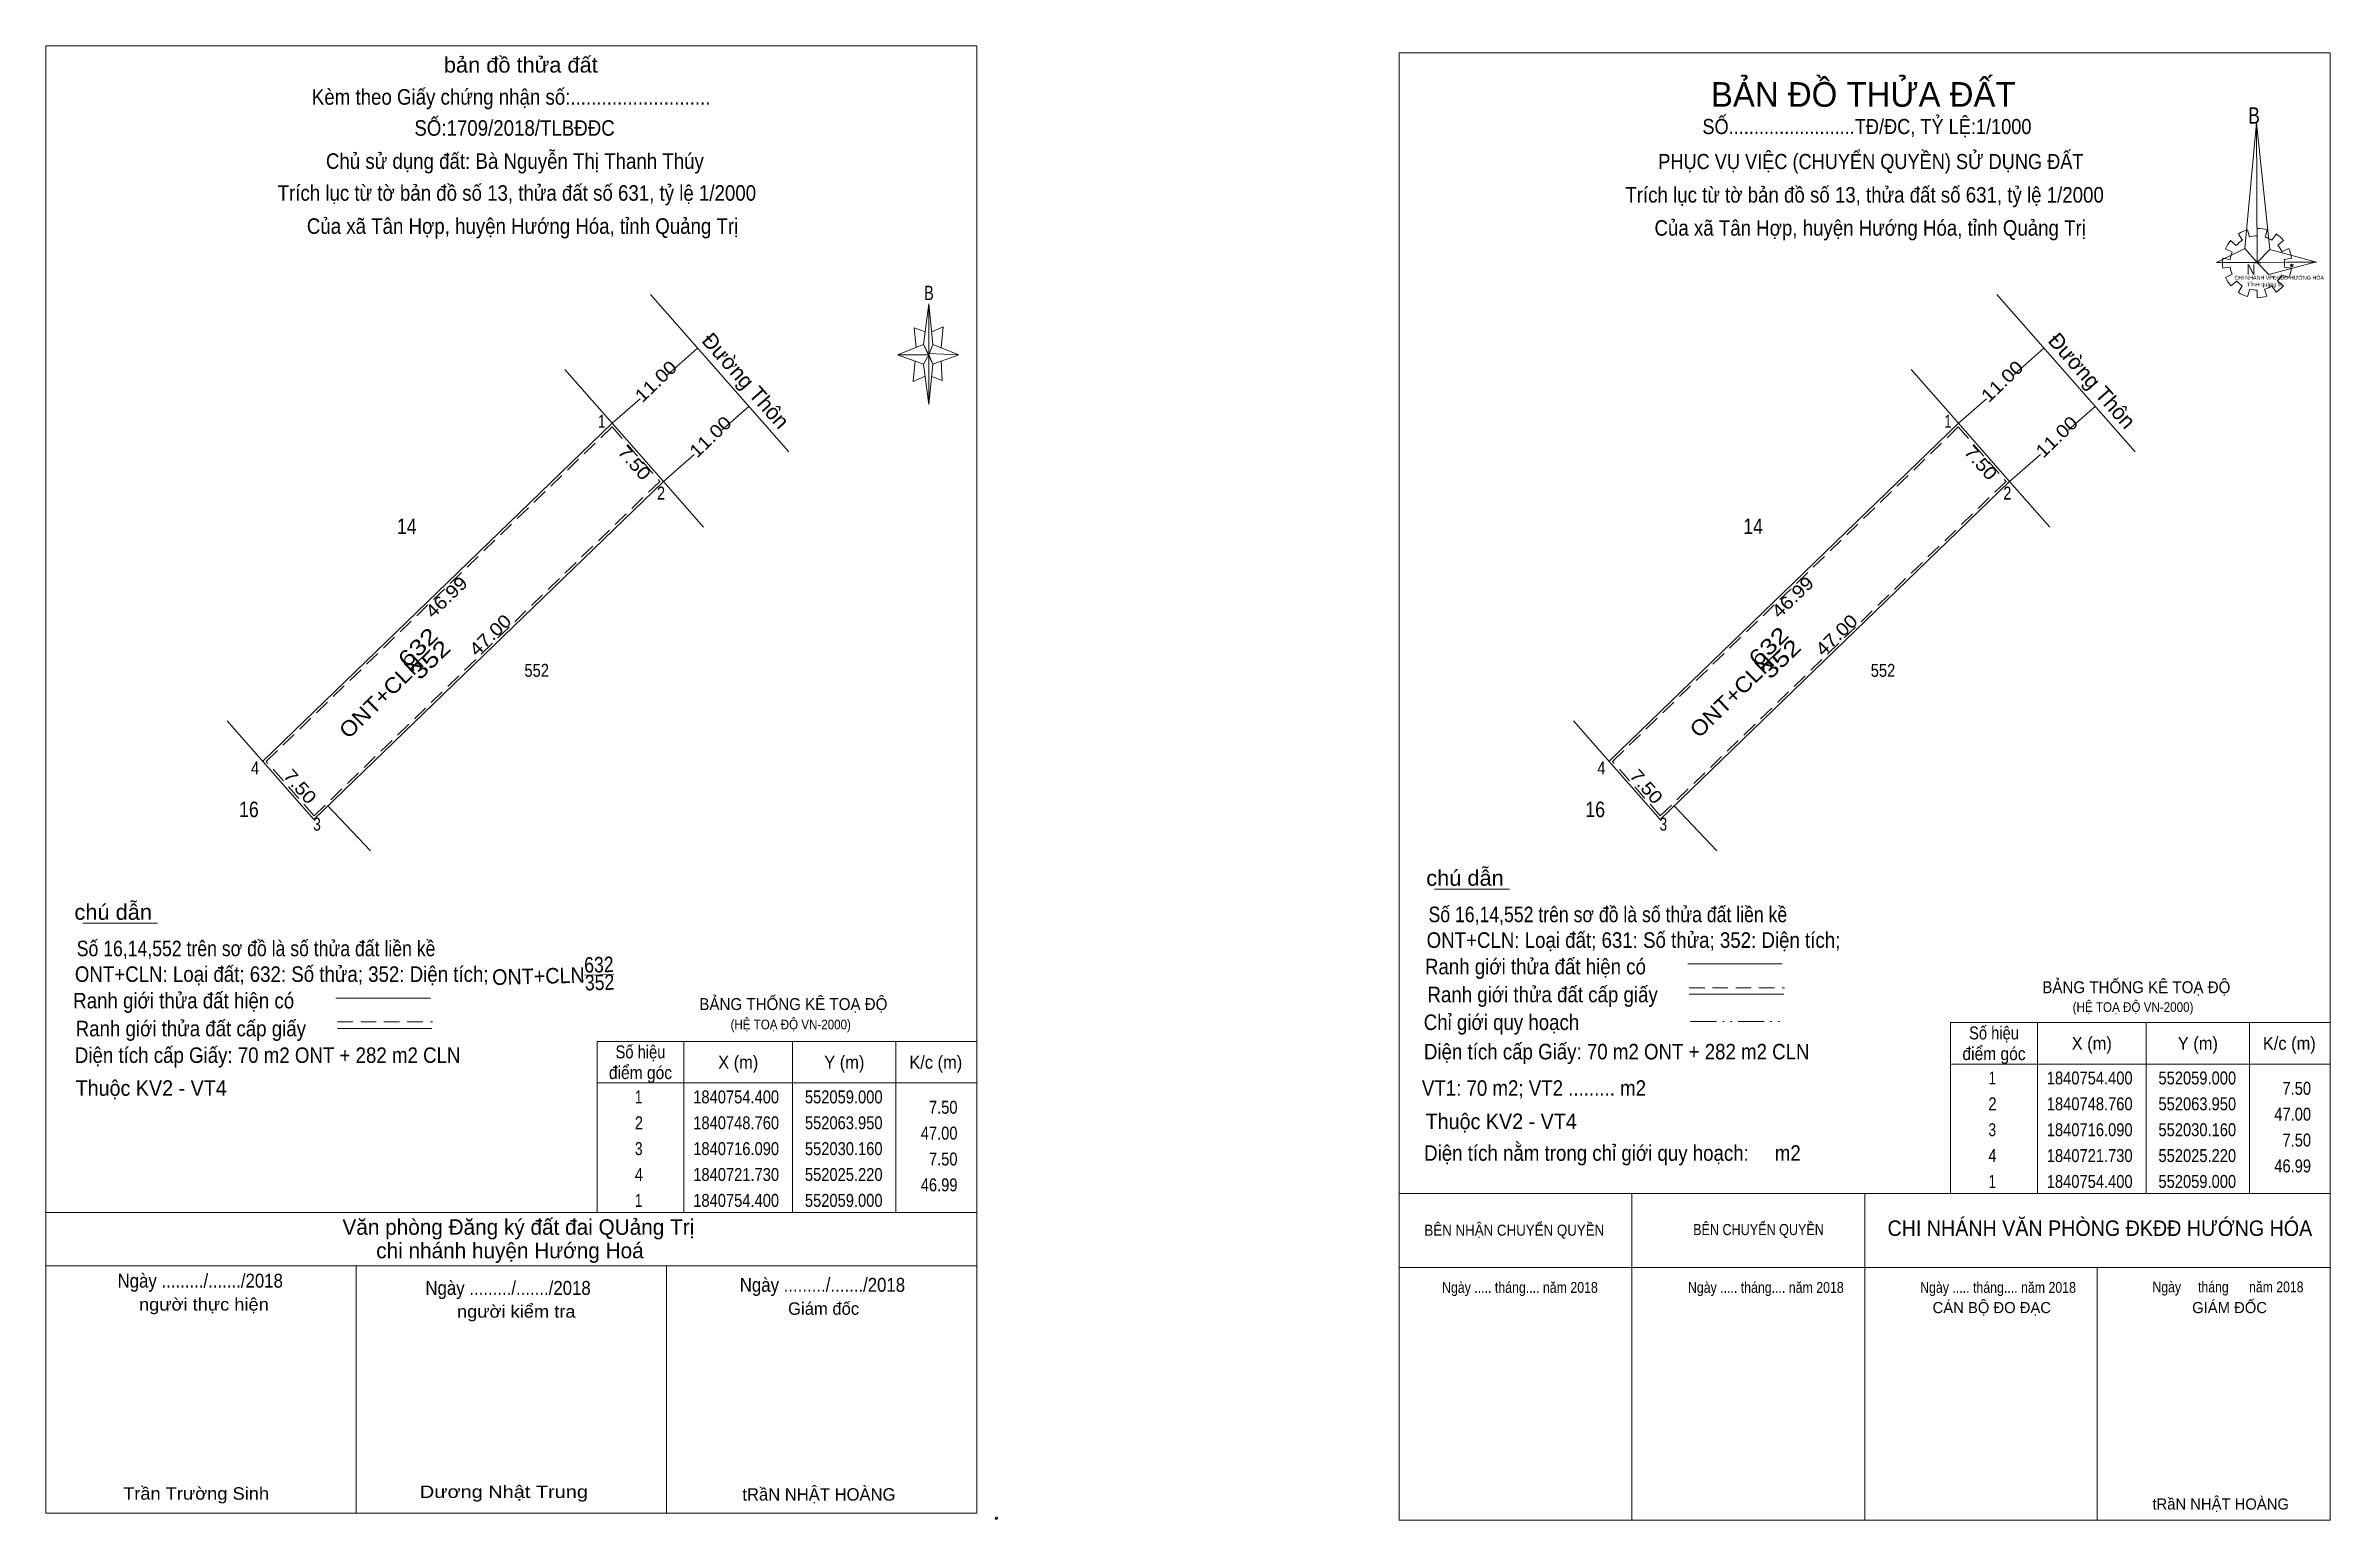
# Model space of a CAD drawing. Header units: metres. Extents: x 552004 to 552225, y 1840648 to 1840791.
import ezdxf
from ezdxf.enums import TextEntityAlignment as Align

# ---------------------------------------------------------------- set-up
doc = ezdxf.new("R2010")
doc.units = ezdxf.units.M
doc.header["$LTSCALE"] = 0.5
doc.header["$PDMODE"] = 32
doc.header["$PDSIZE"] = 0.25
doc.linetypes.add('DASH_DOUBLE_DOT', pattern=[9.2, 5, -1.2, 0.3, -1.2, 0.3, -1.2])
doc.linetypes.add('MEDIUM_DASHED', pattern=[4.5, 3, -1.5])
for name, color, linetype, lineweight in [('1', 7, 'Continuous', 13), ('17', 7, 'Continuous', 13), ('22', 7, 'Continuous', 13), ('5', 7, 'Continuous', 13), ('6', 7, 'Continuous', 13), ('63', 7, 'Continuous', 13)]:
    doc.layers.add(name, color=color, linetype=linetype, lineweight=lineweight)

msp = doc.modelspace()

# ---------------------------------------------------------------- linework, layer by layer
at = {"layer": '1'}
for p, q in [((552218.02, 1840772.5), (552218.04, 1840773.23)), ((552215.62, 1840770.95), (552214.97, 1840771.22)), ((552215.45, 1840772.04), (552215.99, 1840771.56)), ((552216.6, 1840772.09), (552216.21, 1840772.68)), ((552217.1, 1840773.09), (552217.28, 1840772.38)), ((552218.98, 1840773.09), (552218.81, 1840772.36)), ((552219.46, 1840772.09), (552219.85, 1840772.68)), ((552220.57, 1840772.04), (552220.03, 1840771.59)), ((552220.42, 1840770.97), (552221.07, 1840771.29)), ((552214.68, 1840770.34), (552215.4, 1840770.22)), ((552215.4, 1840769.49), (552214.68, 1840769.38)), ((552214.97, 1840768.49), (552215.62, 1840768.81)), ((552217.67, 1840769.9), (552218.37, 1840769.9)), ((552221.1, 1840768.47), (552220.38, 1840768.74)), ((552221.38, 1840770.34), (552220.64, 1840770.22)), ((552220.64, 1840769.49), (552221.38, 1840769.38)), ((552216.06, 1840768.13), (552215.49, 1840767.67)), ((552216.21, 1840767.06), (552216.58, 1840767.69)), ((552217.32, 1840767.35), (552217.1, 1840766.65)), ((552218.02, 1840766.53), (552218.02, 1840767.24)), ((552218.74, 1840767.35), (552218.96, 1840766.67)), ((552219.85, 1840767.06), (552219.46, 1840767.67)), ((552219.98, 1840768.13), (552220.57, 1840767.69)), ((552135.09, 1840679.97), (552225.09, 1840679.97)), ((552157.59, 1840679.97), (552157.59, 1840648.38)), ((552180.09, 1840679.97), (552180.09, 1840648.38)), ((552135.09, 1840672.81), (552225.09, 1840672.81)), ((552202.57, 1840672.81), (552202.57, 1840648.38))]:
    msp.add_line(p, q, dxfattribs=at)
for points in [[(552135.09, 1840648.38), (552135.09, 1840790.18), (552225.09, 1840790.18), (552225.09, 1840648.38)], [(552135.09, 1840648.38), (552135.09, 1840790.18), (552225.09, 1840790.18), (552225.09, 1840648.38)], [(552217.98, 1840783.43), (552218.02, 1840769.93), (552216.84, 1840771.27)], [(552217.98, 1840783.43), (552218.02, 1840769.93), (552219.26, 1840771.18)], [(552214.09, 1840769.93), (552216.84, 1840771.27), (552218.02, 1840769.93)], [(552223.78, 1840769.97), (552218.02, 1840769.93), (552219.26, 1840771.18)], [(552223.74, 1840769.99), (552219.15, 1840768.76), (552218.02, 1840769.93)]]:
    msp.add_lwpolyline(points, close=True, dxfattribs=at)
at = {"layer": '1', "linetype": 'MEDIUM_DASHED'}
for points in [[(552058.99, 1840754.04), (552063.6, 1840748.77), (552030.18, 1840716.45), (552025.56, 1840721.72)], [(552189.14, 1840754.04), (552193.75, 1840748.77), (552160.33, 1840716.45), (552155.71, 1840721.72)]]:
    msp.add_lwpolyline(points, close=True, dxfattribs=at)
at = {"layer": '1'}
for centre, major_axis, start_param, end_param in [((552218.0309, 1840769.8785), (3.3649, 0), 1.27924208, 1.56332225), ((552218.0309, 1840769.8785), (3.3649, 0), 2.43958176, 2.72400246), ((552218.0309, 1840769.8785), (2.6372, 0), 2.72368549, 3.01515824), ((552218.0309, 1840769.8785), (2.6372, 0), 2.13373541, 2.44496261), ((552218.0309, 1840769.8785), (3.3649, 0), 1.84955988, 2.13900916), ((552218.0309, 1840769.8785), (2.6372, 0), 1.56985589, 1.85611068), ((552218.0309, 1840769.8785), (2.6372, 0), 1.00270906, 1.2755622), ((552218.0309, 1840769.8785), (3.3649, 0), 0.71056237, 0.99687234), ((552218.0309, 1840769.8785), (2.6372, 0), 0.42678376, 0.70646463), ((552218.0309, 1840769.8785), (3.3649, 0), 0.1390515, 0.43393316), ((552218.0309, 1840769.8785), (3.3649, 0), 3.00667928, 3.29139349), ((552218.0309, 1840769.8785), (2.6372, 0), 3.28229955, 3.56105054), ((552218.0309, 1840769.8785), (2.6372, 0), 5.56137327, 5.83951437), ((552218.0309, 1840769.8785), (2.6372, 0), 6.13558388, 6.41618463), ((552218.0309, 1840769.8785), (3.3649, 0), 5.85230288, 6.13839648), ((552218.0309, 1840769.8785), (3.3649, 0), 3.56988637, 3.85691866), ((552218.0309, 1840769.8785), (2.6372, 0), 3.86077574, 4.13258255), ((552218.0117, 1840769.8585), (3.3649, 0), 4.1470906, 4.43659307), ((552218.0309, 1840769.8785), (2.6372, 0), 4.43854677, 4.71314001), ((552218.0309, 1840769.8785), (3.3649, 0), 4.71301008, 4.99761054), ((552218.0309, 1840769.8785), (2.6372, 0), 4.99087134, 5.28933161), ((552218.0309, 1840769.8785), (3.3649, 0), 5.28561416, 5.56798705)]:
    msp.add_ellipse(centre, major_axis=major_axis, ratio=0.995001, start_param=start_param, end_param=end_param, dxfattribs=at)
msp.add_point((552221.38, 1840769.65), dxfattribs=at)
at = {"layer": '17'}
for p, q in [((552138.5, 1840709.36), (552145.74, 1840709.36)), ((552007.82, 1840706.07), (552015.06, 1840706.07)), ((552004.24, 1840649.08), (552004.26, 1840672.99)), ((552034.24, 1840649.06), (552034.26, 1840672.96)), ((552064.24, 1840649.03), (552064.26, 1840672.94))]:
    msp.add_line(p, q, dxfattribs=at)
at = {"layer": '22'}
for p, q in [((552076.08, 1840751.62), (552062.7, 1840766.85)), ((552206.23, 1840751.62), (552192.85, 1840766.85)), ((552059, 1840754.4), (552025.22, 1840721.73)), ((552189.15, 1840754.4), (552155.37, 1840721.73)), ((552031.53, 1840717.41), (552035.65, 1840713.07)), ((552161.68, 1840717.41), (552165.8, 1840713.07))]:
    msp.add_line(p, q, dxfattribs=at)
for points in [[(552054.44, 1840759.59), (552059, 1840754.4), (552063.95, 1840748.76), (552067.82, 1840744.36)], [(552184.59, 1840759.59), (552189.15, 1840754.4), (552194.1, 1840748.76), (552197.97, 1840744.36)], [(552021.79, 1840725.65), (552030.16, 1840716.09), (552063.95, 1840748.76)], [(552151.94, 1840725.65), (552160.31, 1840716.09), (552194.1, 1840748.76)]]:
    msp.add_lwpolyline(points, dxfattribs=at)
at = {"layer": '5'}
for p, q in [((552089.1, 1840762.02), (552089.6, 1840765.92)), ((552089.1, 1840760.12), (552086.6, 1840761.02)), ((552090, 1840760.12), (552089.6, 1840756.22)), ((552090, 1840762.02), (552092.5, 1840761.02)), ((552090.8, 1840760.42), (552090.9, 1840758.52)), ((552090.9, 1840758.52), (552089.9, 1840758.92))]:
    msp.add_line(p, q, dxfattribs=at)
for points in [[(552004.24, 1840790.88), (552094.24, 1840790.88), (552094.24, 1840649.08), (552004.24, 1840649.08)], [(552135.1, 1840790.18), (552225.1, 1840790.18), (552225.1, 1840648.38), (552135.1, 1840648.38)], [(552089.6, 1840765.92), (552090, 1840762.02), (552089.6, 1840761.02)], [(552089.6, 1840761.02), (552086.6, 1840761.02), (552089.1, 1840762.02), (552090, 1840760.12), (552092.5, 1840761.02), (552089.6, 1840761.12)], [(552089.6, 1840761.02), (552089.6, 1840756.22), (552089.1, 1840760.12)]]:
    msp.add_lwpolyline(points, close=True, dxfattribs=at)
for points in [[(552089.3, 1840763.22), (552088.2, 1840763.62), (552088.4, 1840761.72)], [(552089.9, 1840763.22), (552091, 1840763.72), (552090.8, 1840761.72)], [(552089.6, 1840761.02), (552089.1, 1840762.02), (552086.6, 1840761.02)], [(552088.3, 1840760.42), (552088.1, 1840758.42), (552089.2, 1840758.92)], [(552089.6, 1840761.02), (552090, 1840760.12), (552092.5, 1840761.02)]]:
    msp.add_lwpolyline(points, dxfattribs=at)
at = {"layer": '6'}
for p, q in [((552162.98, 1840702.14), (552172.12, 1840702.14)), ((552032.3, 1840698.85), (552041.44, 1840698.85)), ((552163.12, 1840699.21), (552172.26, 1840699.21)), ((552032.44, 1840695.92), (552041.58, 1840695.92)), ((552004.24, 1840678.14), (552094.24, 1840678.14)), ((552004.24, 1840678.14), (552094.24, 1840678.14)), ((552004.24, 1840672.98), (552094.24, 1840672.98))]:
    msp.add_line(p, q, dxfattribs=at)
at = {"layer": '6', "linetype": 'MEDIUM_DASHED'}
for p, q in [((552163.12, 1840699.83), (552172.32, 1840699.83)), ((552032.44, 1840696.54), (552041.64, 1840696.54))]:
    msp.add_line(p, q, dxfattribs=at)
at = {"layer": '6'}
msp.add_point((552096.14, 1840648.58), dxfattribs=at)
at = {"layer": '63'}
for p, q in [((552067.26, 1840761.66), (552064.35, 1840759.09)), ((552197.41, 1840761.66), (552194.5, 1840759.09)), ((552061.7, 1840756.77), (552059, 1840754.4)), ((552072.21, 1840756.02), (552069.64, 1840753.76)), ((552191.85, 1840756.77), (552189.15, 1840754.4)), ((552202.36, 1840756.02), (552199.79, 1840753.76)), ((552066.92, 1840751.37), (552063.95, 1840748.76)), ((552197.07, 1840751.37), (552194.1, 1840748.76)), ((552039.42, 1840730.58), (552041.4, 1840732.54)), ((552169.99, 1840730.66), (552171.97, 1840732.62)), ((552056.37, 1840701.05), (552059.16, 1840701.13)), ((552196.79, 1840696.47), (552196.79, 1840679.97)), ((552207.29, 1840696.47), (552207.29, 1840679.97)), ((552217.29, 1840696.47), (552217.29, 1840679.97)), ((552065.94, 1840694.64), (552065.94, 1840678.14)), ((552076.44, 1840694.64), (552076.44, 1840678.14)), ((552086.44, 1840694.64), (552086.44, 1840678.14)), ((552188.39, 1840692.47), (552225.09, 1840692.47)), ((552057.54, 1840690.64), (552094.24, 1840690.64))]:
    msp.add_line(p, q, dxfattribs=at)
at = {"layer": '63', "linetype": 'DASH_DOUBLE_DOT'}
msp.add_line((552163.26, 1840696.58), (552172.46, 1840696.58), dxfattribs=at)
at = {"layer": '63'}
for points in [[(552188.39, 1840696.47), (552225.09, 1840696.47), (552225.09, 1840679.97), (552188.39, 1840679.97)], [(552057.54, 1840694.64), (552094.24, 1840694.64), (552094.24, 1840678.14), (552057.54, 1840678.14)]]:
    msp.add_lwpolyline(points, close=True, dxfattribs=at)

# ---------------------------------------------------------------- texts
at = {"layer": '1'}
msp.add_text('BẢN ĐỒ THỬA ĐẤT', height=2.383, dxfattribs=at).set_placement((552179.95, 1840784.98), align=Align.CENTER)
for s, height, width, p in [('SỐ.........................TĐ/ĐC, TỶ LỆ:1/1000', 1.459, 0.9, (552180.305, 1840782.34)), ('PHỤC VỤ VIỆC (CHUYỂN QUYỀN) SỬ DỤNG ĐẤT', 1.459, 0.9, (552180.685, 1840778.96)), ('BẢNG THỐNG KÊ TOẠ ĐỘ ', 1.15, 0.95, (552206.55, 1840699.32)), ('(HỆ TOẠ ĐỘ VN-2000)', 0.9335, 0.9, (552206.03, 1840697.51))]:
    msp.add_text(s, height=height, dxfattribs=dict(at, width=width)).set_placement(p, align=Align.CENTER)
for s, height, width, p in [('B', 1.585, 0.8, (552217.16, 1840783.34)), ('CHI NHÁNH VPĐKĐĐ-HƯỚNG HÓA', 0.3749, 0.95, (552215.84, 1840768.27)), ('N', 0.9904, 0.9, (552217, 1840768.77)), ('TỈNH quảng trị', 0.375, 1.05, (552217.05, 1840767.62)), ('BẢNG THỐNG KÊ TOẠ ĐỘ ', 1.15, 0.95, (552067.43, 1840697.69)), ('(HỆ TOẠ ĐỘ VN-2000)', 0.93, 0.9, (552070.45, 1840695.83))]:
    msp.add_text(s, height=height, dxfattribs=dict(at, width=width)).set_placement(p)
for s, rotation, width, p in [('632', 44.318, 1.3, (552040.741, 1840732.2045)), ('632', 44.318, 1.3, (552171.311, 1840732.2845)), ('352', 44.318, 1.3, (552172.526, 1840731.0894)), ('ONT+CLN', 44.318, 1.1, (552037.206, 1840727.4288)), ('352', 44.318, 1.3, (552041.956, 1840731.0094)), ('ONT+CLN', 44.318, 1.1, (552167.776, 1840727.5088)), ('632', 1.426, 0.85, (552057.7363, 1840701.3263)), ('ONT+CLN', 1.426, 0.95, (552051.8913, 1840700.2211)), ('352', 1.426, 0.85, (552057.8063, 1840699.6163))]:
    msp.add_text(s, height=1.5, rotation=rotation, dxfattribs=dict(at, width=width)).set_placement(p, align=Align.CENTER)
for s, height, width, p in [('BÊN NHẬN CHUYỂN QUYỀN', 1.07, 0.9, (552154.91, 1840675.88)), ('BÊN CHUYỂN QUYỀN', 1.07, 0.85, (552176.14, 1840675.94)), ('CHI NHÁNH VĂN PHÒNG ĐKĐĐ HƯỚNG HÓA', 1.496, 0.95, (552223.35, 1840675.86)), ('Ngày ..... tháng.... năm 2018', 1.05, 0.85, (552154.29, 1840670.36)), ('Ngày ..... tháng.... năm 2018', 1.05, 0.85, (552178.06, 1840670.36)), ('Ngày ..... tháng.... năm 2018', 1.05, 0.85, (552200.51, 1840670.36)), ('Ngày     tháng      năm 2018', 1.041, 0.85, (552222.51, 1840670.41))]:
    msp.add_text(s, height=height, dxfattribs=dict(at, width=width)).set_placement(p, align=Align.RIGHT)
for s, p in [('CÁN BỘ ĐO ĐẠC', (552198.1, 1840668.4)), ('GIÁM ĐỐC', (552218.98, 1840668.4)), ('tRầN NHẬT HOÀNG', (552221.1, 1840649.42))]:
    msp.add_text(s, height=1.07, dxfattribs=at).set_placement(p, align=Align.RIGHT)
at = {"layer": '22', "width": 0.85}
for s, height, p in [('14', 1.5, (552039.15, 1840743.69)), ('14', 1.5, (552169.3, 1840743.69)), ('552', 1.25, (552051.705, 1840729.89)), ('552', 1.25, (552181.855, 1840729.89)), ('16', 1.5, (552023.885, 1840716.33)), ('16', 1.5, (552154.035, 1840716.33))]:
    msp.add_text(s, height=height, dxfattribs=at).set_placement(p, align=Align.CENTER)
at = {"layer": '5'}
for s, height, width, p in [('bản đồ thửa đất', 1.5, 1.05, (552050.17, 1840788.28)), ('Kèm theo Giấy chứng nhận số:...........................', 1.5, 0.9, (552049.24, 1840785.18)), ('SỐ:1709/2018/TLBĐĐC', 1.5, 0.9, (552049.565, 1840782.18)), ('Chủ sử dụng đất: Bà Nguyễn Thị Thanh Thúy', 1.5, 0.9, (552049.6, 1840778.98)), ('Trích lục từ tờ bản đồ số 13, thửa đất số 631, tỷ lệ 1/2000 ', 1.5, 0.9, (552050.04, 1840775.9)), ('Trích lục từ tờ bản đồ số 13, thửa đất số 631, tỷ lệ 1/2000 ', 1.5, 0.9, (552180.33, 1840775.72)), ('Của xã Tân Hợp, huyện Hướng Hóa, tỉnh Quảng Trị', 1.5, 0.9, (552050.34, 1840772.7)), ('Của xã Tân Hợp, huyện Hướng Hóa, tỉnh Quảng Trị', 1.5, 0.9, (552180.62, 1840772.52)), ('B', 1.378, 0.75, (552089.63, 1840766.3))]:
    msp.add_text(s, height=height, dxfattribs=dict(at, width=width)).set_placement(p, align=Align.CENTER)
at = {"layer": '6'}
for s, width, p in [('chú dẫn', 1.05, (552137.7, 1840709.7)), ('chú dẫn', 1.05, (552007.02, 1840706.41)), ('Số 16,14,552 trên sơ đồ là số thửa đất liền kề', 0.85, (552137.92, 1840706.18)), ('ONT+CLN: Loại đất; 631: Số thửa; 352: Diện tích;', 0.9, (552137.74, 1840703.7)), ('Số 16,14,552 trên sơ đồ là số thửa đất liền kề', 0.85, (552007.24, 1840702.89)), ('Ranh giới thửa đất hiện có ', 0.9, (552137.58, 1840701.14)), ('ONT+CLN: Loại đất; 632: Số thửa; 352: Diện tích;', 0.9, (552007.06, 1840700.41)), ('Ranh giới thửa đất hiện có ', 0.9, (552006.9, 1840697.85)), ('Ranh giới thửa đất cấp giấy', 0.9, (552137.82, 1840698.44)), ('Ranh giới thửa đất cấp giấy', 0.9, (552007.14, 1840695.15)), ('Chỉ giới quy hoạch', 0.9, (552137.46, 1840695.76)), ('Diện tích cấp Giấy: 70 m2 ONT + 282 m2 CLN', 0.9, (552007.06, 1840692.58)), ('Diện tích cấp Giấy: 70 m2 ONT + 282 m2 CLN', 0.9, (552137.48, 1840692.92)), ('Thuộc KV2 - VT4', 0.95, (552007.13, 1840689.4)), ('VT1: 70 m2; VT2 ......... m2', 0.9, (552137.28, 1840689.4)), ('Thuộc KV2 - VT4', 0.95, (552137.64, 1840686.18)), ('Diện tích nằm trong chỉ giới quy hoạch:     m2', 0.9, (552137.5, 1840683.12))]:
    msp.add_text(s, height=1.5, dxfattribs=dict(at, width=width)).set_placement(p)
for s, height, p in [(' Văn phòng Đăng ký đất đai QUảng Trị', 1.5, (552049.655, 1840675.97)), ('chi nhánh huyện Hướng Hoá', 1.5, (552049.12, 1840673.7)), ('Giám đốc', 1.2, (552079.445, 1840668.24)), ('tRầN NHẬT HOÀNG', 1.2, (552078.99, 1840650.28))]:
    msp.add_text(s, height=height, dxfattribs=at).set_placement(p, align=Align.CENTER)
for s, height, width, p in [('Ngày ........./......./2018', 1.35, 0.9, (552019.18, 1840670.86)), ('Ngày ........./......./2018', 1.35, 0.9, (552048.94, 1840670.16)), ('Ngày ........./......./2018', 1.35, 0.9, (552079.33, 1840670.46)), ('người thực hiện', 1.2, 1.1, (552019.535, 1840668.65)), ('người kiểm tra', 1.2, 1.1, (552049.73, 1840667.96)), ('Trần Trường Sinh', 1.2, 1.1, (552018.78, 1840650.37)), ('Dương Nhật Trung', 1.2, 1.2, (552048.535, 1840650.54))]:
    msp.add_text(s, height=height, dxfattribs=dict(at, width=width)).set_placement(p, align=Align.CENTER)
at = {"layer": '63'}
for p in [(552071.1655, 1840758.22), (552201.3155, 1840758.22)]:
    msp.add_text(' Đường Thôn', height=1.5, rotation=311.3, dxfattribs=at).set_placement(p, align=Align.CENTER)
at = {"layer": '63', "width": 1.15}
for s, rotation, p in [('11.00', 44.035, (552063.6606, 1840757.9929)), ('11.00', 44.035, (552193.8106, 1840757.9929)), ('11.00', 44.035, (552068.9306, 1840752.6329)), ('11.00', 44.035, (552199.0806, 1840752.6329)), ('7.50', 311.272, (552060.6882, 1840750.1723)), ('7.50', 311.272, (552190.8382, 1840750.1723)), ('46.99', 44.043, (552043.4105, 1840737.1437)), ('46.99', 44.043, (552173.5605, 1840737.1437)), ('47.00', 44.035, (552047.6506, 1840733.4829)), ('47.00', 44.035, (552177.8006, 1840733.4829)), ('7.50', 311.215, (552028.356, 1840718.8818)), ('7.50', 311.215, (552158.506, 1840718.8818))]:
    msp.add_text(s, height=1.25, rotation=rotation, dxfattribs=at).set_placement(p, align=Align.CENTER)
at = {"layer": '63'}
for s, width, p in [(' 1', 0.75, (552058.34, 1840753.96)), (' 1', 0.75, (552188.49, 1840753.96)), (' 2', 0.85, (552064.12, 1840747.02)), (' 2', 0.85, (552194.27, 1840747.02)), (' 4', 0.85, (552024.88, 1840720.46)), (' 4', 0.85, (552155.03, 1840720.46)), (' 3', 0.8, (552030.84, 1840715.03)), (' 3', 0.8, (552160.99, 1840715.03)), ('7.50', 0.85, (552223.24, 1840689.5)), ('7.50', 0.85, (552092.39, 1840687.67)), ('47.00', 0.85, (552223.24, 1840687)), ('47.00', 0.85, (552092.39, 1840685.17)), ('7.50', 0.85, (552223.24, 1840684.5)), ('7.50', 0.85, (552092.39, 1840682.67)), ('46.99', 0.85, (552223.24, 1840682)), ('46.99', 0.85, (552092.39, 1840680.17))]:
    msp.add_text(s, height=1.25, dxfattribs=dict(at, width=width)).set_placement(p, align=Align.RIGHT)
for s, width, p in [('Số hiệu', 0.85, (552192.59, 1840694.85)), ('Số hiệu', 0.85, (552061.74, 1840693.02)), ('điểm góc', 0.9, (552192.59, 1840692.85)), ('X (m)', 0.95, (552202.04, 1840693.85)), ('Y (m)', 0.95, (552212.295, 1840693.85)), ('K/c (m)', 0.95, (552221.135, 1840693.85)), ('điểm góc', 0.9, (552061.74, 1840691.02)), ('X (m)', 0.95, (552071.19, 1840692.02)), ('Y (m)', 0.95, (552081.445, 1840692.02)), ('K/c (m)', 0.95, (552090.285, 1840692.02)), (' 1', 0.75, (552192.24, 1840690.5)), ('1840754.400', 0.85, (552201.84, 1840690.5)), ('552059.000', 0.85, (552212.24, 1840690.5)), (' 1', 0.75, (552061.39, 1840688.67)), ('1840754.400', 0.85, (552070.99, 1840688.67)), ('552059.000', 0.85, (552081.39, 1840688.67)), (' 2', 0.85, (552192.245, 1840688)), ('1840748.760', 0.85, (552201.84, 1840688)), ('552063.950', 0.85, (552212.24, 1840688)), (' 2', 0.85, (552061.395, 1840686.17)), ('1840748.760', 0.85, (552070.99, 1840686.17)), ('552063.950', 0.85, (552081.39, 1840686.17)), (' 3', 0.8, (552061.385, 1840683.67)), ('1840716.090', 0.85, (552070.99, 1840683.67)), ('552030.160', 0.85, (552081.39, 1840683.67)), (' 3', 0.8, (552192.235, 1840685.5)), ('1840716.090', 0.85, (552201.84, 1840685.5)), ('552030.160', 0.85, (552212.24, 1840685.5)), (' 4', 0.85, (552192.24, 1840683)), ('1840721.730', 0.85, (552201.84, 1840683)), ('552025.220', 0.85, (552212.24, 1840683)), (' 4', 0.85, (552061.39, 1840681.17)), ('1840721.730', 0.85, (552070.99, 1840681.17)), ('552025.220', 0.85, (552081.39, 1840681.17)), (' 1', 0.75, (552192.24, 1840680.5)), ('1840754.400', 0.85, (552201.84, 1840680.5)), ('552059.000', 0.85, (552212.24, 1840680.5)), (' 1', 0.75, (552061.39, 1840678.67)), ('1840754.400', 0.85, (552070.99, 1840678.67)), ('552059.000', 0.85, (552081.39, 1840678.67))]:
    msp.add_text(s, height=1.25, dxfattribs=dict(at, width=width)).set_placement(p, align=Align.CENTER)

doc.saveas('drawing.dxf')
